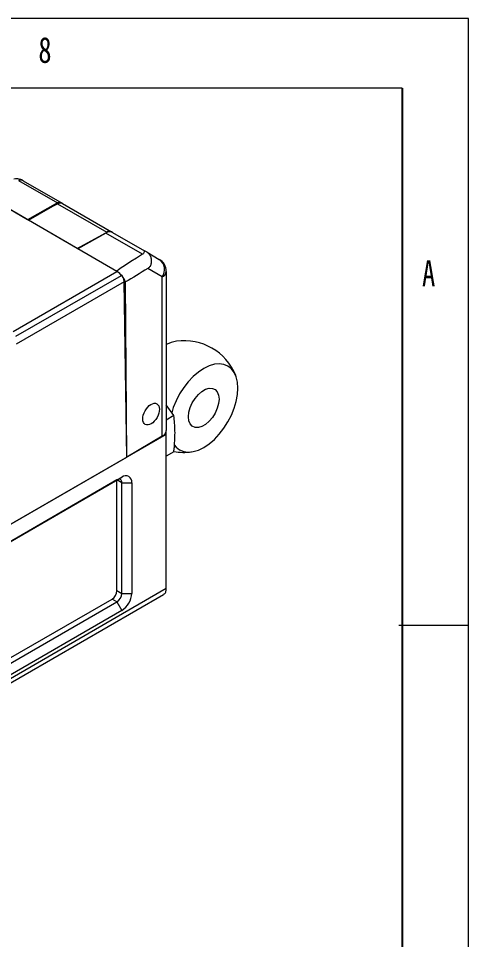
# Paper-space layout '시트2-ENG' of a CAD drawing. Header units: inches. Extents: x 0.2 to 16.3, y 0.2 to 11.5.
# Drawn here: x 15.068 to 16.339, y 8.898 to 11.496 of the extents above; entities that cross this region are included whole.
import ezdxf

# ---------------------------------------------------------------- set-up
doc = ezdxf.new("R2010")
doc.units = ezdxf.units.IN
doc.header["$MEASUREMENT"] = 0
doc.layers.add('NOTES', color=7, linetype='Continuous')
doc.styles.add('SLDTEXTSTYLE3', font='TXT', dxfattribs={"width": 0.75})

psp = doc.layouts.new('시트2-ENG')

# ---------------------------------------------------------------- linework, layer by layer
at = {"color": 7, "linetype": 'Continuous', "lineweight": 18}
for p, q in [((16.3386, 11.4961), (0.1969, 11.4961)), ((16.3386, 0.1969), (16.3386, 11.4961)), ((16.1516, 11.2992), (0.3937, 11.2992)), ((15.0684, 11.0392), (15.1783, 10.9757)), ((15.0817, 11.0383), (15.1917, 10.9748)), ((15.3464, 10.7827), (14.9845, 10.9916)), ((15.0944, 10.9281), (14.9845, 10.9916)), ((15.1783, 10.9757), (15.0944, 10.9281)), ((15.0965, 10.927), (15.1659, 10.9663)), ((15.1659, 10.9663), (15.1787, 10.9734)), ((15.1787, 10.9734), (15.3177, 10.8932)), ((15.1923, 10.9745), (15.331, 10.8944)), ((15.2344, 10.8473), (15.0965, 10.927)), ((15.3149, 10.8907), (15.2364, 10.8462)), ((15.305, 10.886), (15.3177, 10.8932)), ((15.4187, 10.8307), (15.3149, 10.8907)), ((15.3343, 10.8925), (15.331, 10.8944)), ((15.3343, 10.8925), (15.424, 10.8407)), ((15.2344, 10.8473), (15.305, 10.886)), ((15.3464, 10.7827), (15.2364, 10.8462)), ((15.4315, 10.8364), (15.4659, 10.8165)), ((15.4743, 10.7668), (15.4332, 10.7905)), ((15.4856, 10.7824), (15.4856, 10.3334)), ((15.0615, 10.5995), (15.3594, 10.7714)), ((15.4743, 10.3175), (15.4743, 10.7668)), ((15.3668, 10.7532), (15.0624, 10.5775)), ((15.3742, 10.2587), (15.3668, 10.7532)), ((15.3742, 10.2587), (15.3705, 10.7527)), ((15.507, 10.3757), (15.4856, 10.4059)), ((15.507, 10.3757), (15.4856, 10.3633)), ((15.4856, 10.3229), (14.3247, 9.6527)), ((15.4743, 10.3175), (15.3742, 10.2587)), ((15.4856, 10.3229), (15.4856, 10.3334)), ((15.4856, 9.8889), (15.4856, 10.3229)), ((15.507, 10.2736), (15.4856, 10.2612)), ((14.5586, 9.7878), (15.3742, 10.2587)), ((15.3464, 10.1943), (14.5331, 9.7248)), ((14.5335, 9.725), (15.3603, 10.2024)), ((15.3464, 10.1943), (15.3603, 10.2024)), ((15.3464, 9.8825), (15.3464, 10.1943)), ((15.3603, 10.1863), (15.3464, 10.1943)), ((15.3603, 10.1863), (15.3881, 10.1863)), ((15.3603, 9.8744), (15.3603, 10.1863)), ((15.3881, 10.1863), (15.3881, 9.8744)), ((14.3247, 9.2187), (15.4856, 9.8889)), ((15.3464, 9.8825), (15.3603, 9.8744)), ((15.3603, 9.8744), (15.3881, 9.8744)), ((15.4856, 9.8889), (15.4856, 9.8886)), ((14.3165, 9.2007), (15.4781, 9.8713)), ((14.5057, 9.3811), (15.3325, 9.8584)), ((14.5196, 9.373), (15.3464, 9.8503)), ((15.3464, 9.8503), (15.3325, 9.8584)), ((15.3464, 9.8503), (15.3603, 9.8262)), ((15.3603, 9.8262), (14.5335, 9.3489)), ((16.3386, 9.7835), (16.1417, 9.7835))]:
    psp.add_line(p, q, dxfattribs=at)
at = {"color": 8, "linetype": 'Continuous', "lineweight": 18}
for p, q in [((15.305, 10.8851), (15.305, 10.886)), ((15.0532, 10.6134), (15.3464, 10.7827))]:
    psp.add_line(p, q, dxfattribs=at)
at = {"color": 7, "linetype": 'Continuous', "lineweight": 18, "flags": 128}
for points in [[(15.5077, 10.2937), (15.5134, 10.2869), (15.5232, 10.2793), (15.5347, 10.2746), (15.5476, 10.2729), (15.5616, 10.2743), (15.5763, 10.2787), (15.5914, 10.2861), (15.6065, 10.2962), (15.6212, 10.3087), (15.6352, 10.3235), (15.6481, 10.3401), (15.6596, 10.3581), (15.6694, 10.377), (15.6773, 10.3965), (15.6831, 10.416), (15.6866, 10.435), (15.6878, 10.4531), (15.6866, 10.4698), (15.6831, 10.4848), (15.6773, 10.4976), (15.6694, 10.5079), (15.6596, 10.5155), (15.6481, 10.5203), (15.6352, 10.5219), (15.6212, 10.5205), (15.6065, 10.5161), (15.5914, 10.5088), (15.5763, 10.4987), (15.5616, 10.4861), (15.5476, 10.4714), (15.5347, 10.4548), (15.5232, 10.4368), (15.5134, 10.4179), (15.5054, 10.3984), (15.501, 10.384)], [(15.5482, 10.3725), (15.5495, 10.3852), (15.5532, 10.3985), (15.5591, 10.4118), (15.5669, 10.4243), (15.5761, 10.4352), (15.5862, 10.4439), (15.5966, 10.4499), (15.6067, 10.4529), (15.6159, 10.4526), (15.6237, 10.4491), (15.6296, 10.4426), (15.6333, 10.4335), (15.6345, 10.4223), (15.6333, 10.4097), (15.6296, 10.3963), (15.6237, 10.383), (15.6159, 10.3706), (15.6067, 10.3597), (15.5966, 10.351), (15.5862, 10.345), (15.5761, 10.342), (15.5669, 10.3423), (15.5591, 10.3457), (15.5532, 10.3522), (15.5495, 10.3613), (15.5482, 10.3725)]]:
    psp.add_lwpolyline(points, dxfattribs=at)
at = {"color": 7, "linetype": 'Continuous', "lineweight": 18}
for centre, radius, start, end in [((15.0741, 11.0236), 0.0166, 62.523, 110.0342), ((15.184, 10.9601), 0.0166, 62.523, 110.0342), ((15.3262, 10.8746), 0.0197, 65.5492, 125.0836), ((15.4445, 10.7873), 0.0362, 325.4207, 53.7367), ((15.4462, 10.7824), 0.0394, 0, 60), ((15.3138, 10.7318), 0.0604, 20.197, 57.3602), ((15.4664, 10.7844), 0.0193, 294.2404, 354.1405), ((15.5277, 10.4967), 0.0899, 98.5217, 117.967), ((15.5357, 10.4296), 0.1575, 22.2402, 97.7651), ((15.5357, 10.4296), 0.1575, 259.4831, 277.7651), ((15.3518, 10.1877), 0.0086, 350.786, 129.2033), ((15.3712, 10.189), 0.0172, 350.786, 129.2033), ((15.3162, 9.8839), 0.0303, 302.6055, 357.3945), ((15.3301, 9.8758), 0.0303, 302.6055, 357.3945), ((15.3277, 9.8772), 0.0605, 302.6055, 357.3945)]:
    psp.add_arc(centre, radius, start, end, dxfattribs=at)
for centre, major_axis, ratio, start_param, end_param in [((15.4633, 10.818), (0.0394, -0.0227), 0.00007, 2.510391, 3.141552), ((18.5364, 12.5921), (3.1901, 1.8093), 0.007557, 2.923758, 3.146034), ((18.1243, 12.3542), (3.1621, 1.8575), 0.007625, 2.584269, 2.62324), ((15.4462, 10.3334), (0.0394, 0), 0.577332, 5.506475, 6.283185)]:
    psp.add_ellipse(centre, major_axis=major_axis, ratio=ratio, start_param=start_param, end_param=end_param, dxfattribs=at)
psp.add_ellipse((15.4426, 10.3799), major_axis=(0.0163, 0.0292), ratio=0.577293, dxfattribs=at)
for points, knots in [([(15.0815, 11.0382), (15.081, 11.0386), (15.0778, 11.0409), (15.0716, 11.0426), (15.0634, 11.0439), (15.0584, 11.0434), (15.0557, 11.0431)], [0, 0, 0, 0, 0.072481, 0.439659, 0.7024042, 1, 1, 1, 1]), ([(15.1787, 10.9734), (15.1816, 10.9746), (15.1867, 10.9768), (15.1906, 10.9752), (15.1923, 10.9745)], [0, 0, 0, 0, 0.557682, 1, 1, 1, 1]), ([(15.331, 10.8944), (15.3289, 10.8952), (15.3249, 10.8966), (15.3199, 10.8942), (15.3177, 10.8932)], [0, 0, 0, 0, 0.557681, 1, 1, 1, 1]), ([(15.424, 10.8407), (15.4238, 10.8401), (15.4235, 10.8393), (15.4223, 10.8351), (15.4211, 10.8325), (15.4194, 10.8313), (15.4187, 10.8307)], [0, 0, 0, 0, 0.5436634, 0.7640714, 0.9027298, 1, 1, 1, 1]), ([(15.4332, 10.7905), (15.4354, 10.7922), (15.4399, 10.7954), (15.4441, 10.8042), (15.4447, 10.8145), (15.442, 10.825), (15.437, 10.8326), (15.433, 10.8354), (15.4315, 10.8364)], [0, 0, 0, 0, 0.154072, 0.309207, 0.488335, 0.671502, 0.878231, 1, 1, 1, 1]), ([(15.507, 10.2736), (15.5075, 10.2781), (15.5095, 10.2983), (15.5112, 10.3335), (15.5084, 10.3615), (15.507, 10.3757)], [0, 0, 0, 0, 0.1269715, 0.560077, 1, 1, 1, 1]), ([(15.4779, 9.8717), (15.4794, 9.8726), (15.4831, 9.8748), (15.4852, 9.881), (15.4855, 9.8865), (15.4856, 9.8886)], [0, 0, 0, 0, 0.3003617, 0.729276, 1, 1, 1, 1])]:
    psp.add_open_spline(points, degree=3, knots=knots, dxfattribs=at)
psp.add_open_spline([(15.3668, 10.7532), (15.3667, 10.7547), (15.3665, 10.7577), (15.3649, 10.7626), (15.3626, 10.7673), (15.3605, 10.7701), (15.3594, 10.7714)], degree=3, dxfattribs=at)
at = {"layer": 'NOTES', "color": 7}
psp.add_line((16.1516, 11.2992), (16.1516, 0.3937), dxfattribs=at)

# ---------------------------------------------------------------- texts
at = {"color": 7, "linetype": 'Continuous', "lineweight": 0, "char_height": 0.0729, "attachment_point": 1, "style": 'SLDTEXTSTYLE3'}
for s, insert in [('8', (15.1247, 11.4436)), ('A', (16.2073, 10.8137))]:
    psp.add_mtext(s, dxfattribs=dict(at, insert=insert))

doc.saveas('drawing.dxf')
